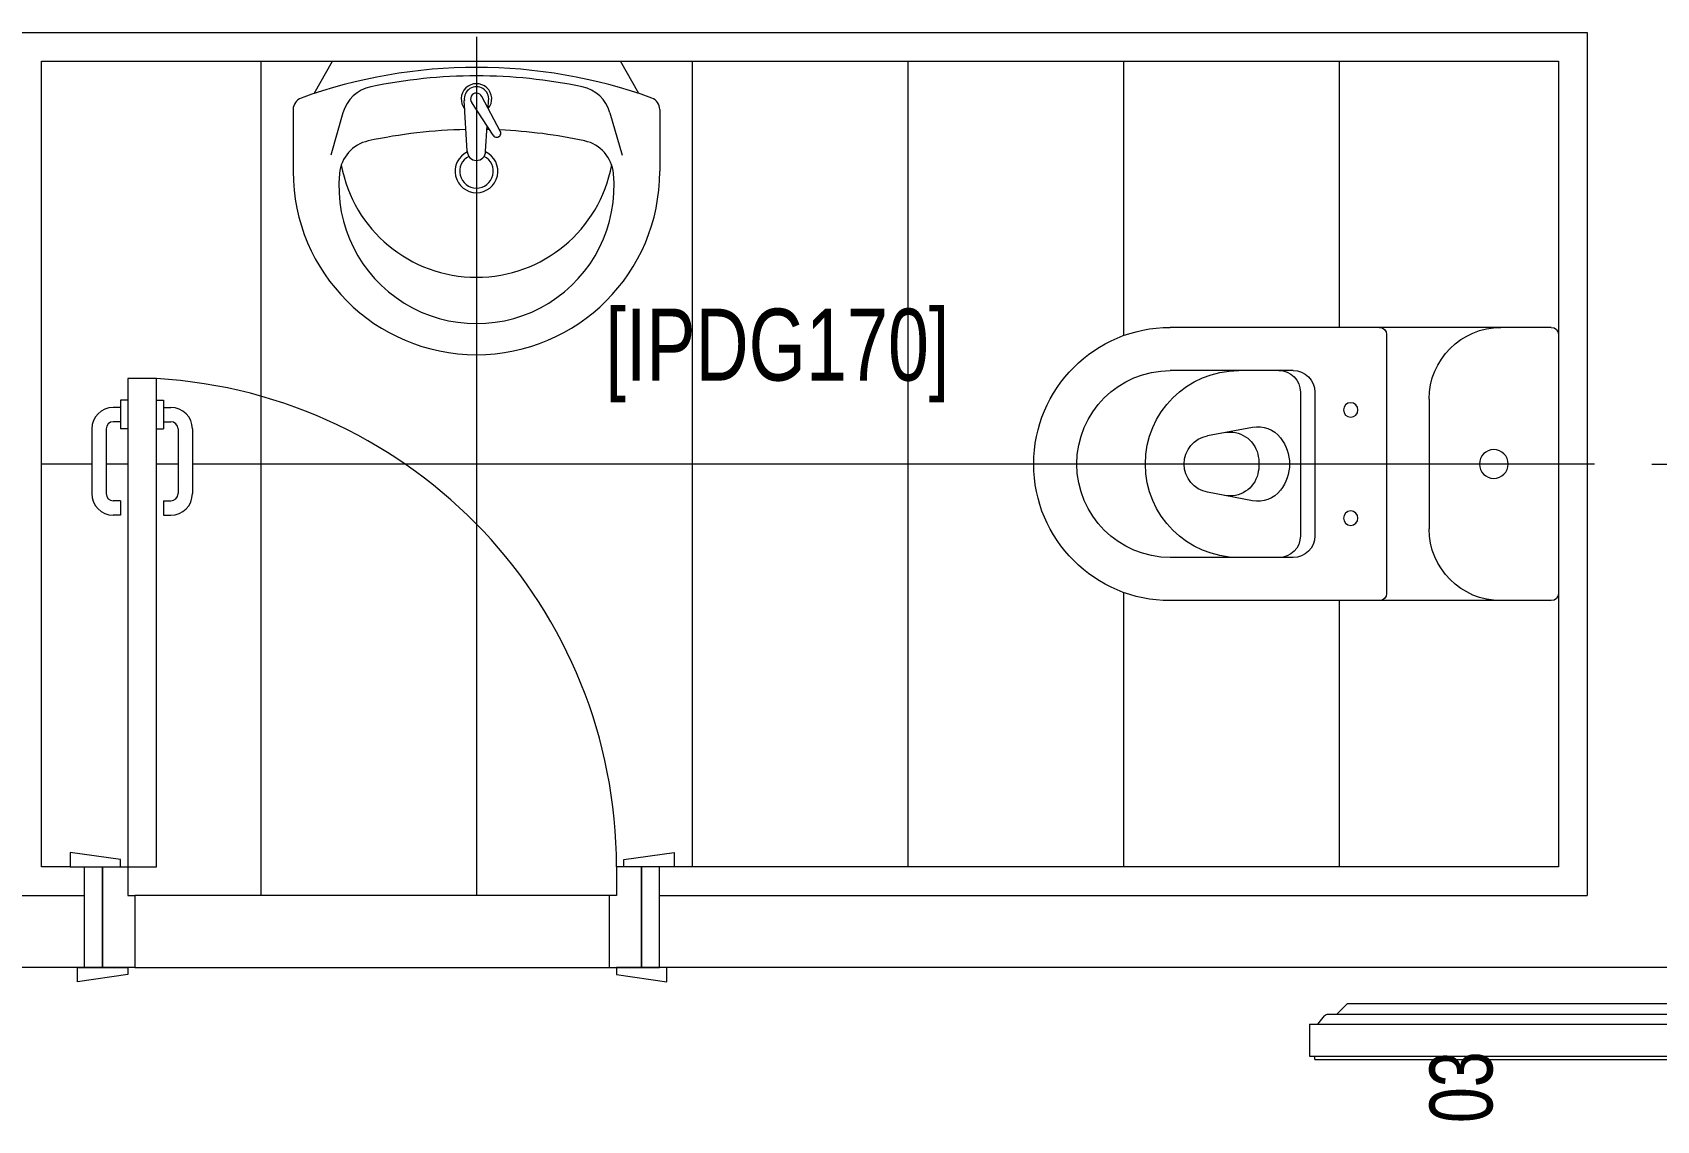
# Model space of a CAD drawing. Header units: metres. Extents: x -18745 to 220762, y -1579758 to -1356048.
# Drawn here: x 170580 to 172839, y -1428216 to -1426703 of the extents above; entities that cross this region are included whole.
import ezdxf

# ---------------------------------------------------------------- set-up
doc = ezdxf.new("R2010")
doc.units = ezdxf.units.M
doc.layers.get('0').update_dxf_attribs({"lineweight": 0})
for name, color, linetype, lineweight in [('A-100 - Copy$0$72_EGR_BASE_TEXT', 8, 'Continuous', 0), ('A-100 - Copy$0$car', 8, 'Continuous', 0), ('A-100 - Copy$0$Medical Equipment and Furniture', 8, 'Continuous', 0), ('A-100 - Copy$0$SANIT', 8, 'Continuous', 0), ('A-100 - Copy$0$Tiles', 8, 'Continuous', 0), ('A-100 - Copy$0$Walls', 8, 'Continuous', 0), ('A-100 - Copy$0$Wooden Joinery', 8, 'Continuous', 0)]:
    doc.layers.add(name, color=color, linetype=linetype, lineweight=lineweight)
doc.styles.add('A-100 - Copy$0$X3G_ENTITY_257CFD', font='swisscl.ttf', dxfattribs={"height": 200})
doc.styles.add('A-100 - Copy$0$X3G_ENTITY_2587EA', font='swisscl.ttf', dxfattribs={"height": 200})

# ---------------------------------------------------------------- blocks, each defined once
blk = doc.blocks.new('A-100 - Copy$0$DM15862C-P')
for p, q in [((-0.3835, 0), (-0.3983, -0.0149)), ((0.3835, 0), (-0.3835, 0)), ((0.3835, 0), (0.3983, -0.0149)), ((-0.4157, -0.0175), (-0.4256, -0.0287)), ((0.41, -0.0149), (-0.4099, -0.0149)), ((0.4157, -0.0175), (0.4254, -0.0287)), ((-0.4367, -0.0287), (-0.4367, -0.0734)), ((0.4365, -0.0287), (-0.4367, -0.0287)), ((0.4365, -0.0287), (0.4365, -0.0734)), ((0.4365, -0.0734), (-0.4367, -0.0734)), ((-0.4291, -0.078), (-0.4291, -0.0734)), ((0.429, -0.078), (-0.4291, -0.078)), ((0.429, -0.078), (0.429, -0.0734))]:
    blk.add_line(p, q)
for points in [[(-0.4099, -0.0149), (-0.4121, -0.0149), (-0.4141, -0.0158), (-0.4157, -0.0175)], [(0.4157, -0.0175), (0.4141, -0.0158), (0.4121, -0.0149), (0.41, -0.0149)]]:
    blk.add_open_spline(points, degree=3)
blk = doc.blocks.new('A-100 - Copy$0$WC manta')
at = {"layer": 'A-100 - Copy$0$SANIT'}
for p, q in [((-0.12, 0.19), (0.41, 0.19)), ((-0.13, 0.18), (-0.13, -0.18)), ((0.109, 0.18), (0.109, -0.18)), ((0.239, 0.13), (0.41, 0.13)), ((0.209, 0.1), (0.209, -0.1)), ((0.229, 0.1), (0.229, -0.1)), ((0.05, 0.09), (0.05, -0.09)), ((0.2955, 0.051), (0.3581, 0.0393)), ((-0.18, 0), (0.65, 0)), ((0.2955, -0.051), (0.3581, -0.0393)), ((0.239, -0.13), (0.41, -0.13)), ((-0.12, -0.19), (0.41, -0.19))]:
    blk.add_line(p, q, dxfattribs=at)
for centre, radius in [((0.159, 0.0752), 0.01), ((-0.04, 0), 0.02), ((0.159, -0.0753), 0.01)]:
    blk.add_circle(centre, radius, dxfattribs=at)
for centre, radius, start, end in [((-0.12, 0.18), 0.01, 90, 180), ((-0.05, 0.09), 0.1, 0, 90), ((0.119, 0.18), 0.01, 90, 180), ((0.41, 0), 0.19, 270, 90), ((0.239, 0.1), 0.03, 90, 180), ((0.259, 0.1), 0.03, 90, 180), ((0.3147, 0), 0.13, 270, 90), ((0.41, 0), 0.13, 270, 90), ((0.2882, 0.0117), 0.04, 79.4289, 141.525), ((0.3029, 0), 0.0588, 141.525, 218.475), ((0.3271, 0.0044), 0.04, 79.4289, 166.4176), ((0.3507, 0), 0.04, 280.5711, 79.4289), ((0.3454, 0), 0.0588, 166.4176, 193.5824), ((0.3271, -0.0044), 0.04, 193.5824, 280.5711), ((0.2882, -0.0117), 0.04, 218.475, 280.5711), ((-0.05, -0.09), 0.1, 270, 0), ((0.239, -0.1), 0.03, 180, 270), ((0.259, -0.1), 0.03, 180, 270), ((-0.12, -0.18), 0.01, 180, 270), ((0.119, -0.18), 0.01, 180, 270)]:
    blk.add_arc(centre, radius, start, end, dxfattribs=at)
blk = doc.blocks.new('A-100 - Copy$0$lav-manta 60')
at = {"layer": 'A-100 - Copy$0$SANIT'}
for p, q in [((0, 0.04), (0, -0.56)), ((-0.2658, -0.0529), (-0.2358, 0)), ((-0.2358, 0), (0.2358, 0)), ((0.2658, -0.0529), (0.2358, 0)), ((-0.3, -0.0789), (-0.3, -0.18)), ((-0.015, -0.1473), (-0.0199, -0.064)), ((0.0274, -0.121), (-0.0078, -0.0673)), ((0.0389, -0.1142), (0.0087, -0.0575)), ((0.0191, -0.077), (0.0199, -0.064)), ((0.3, -0.0789), (0.3, -0.18)), ((-0.2185, -0.0841), (-0.2383, -0.1537)), ((0.015, -0.1473), (0.0174, -0.1057)), ((0.2185, -0.0841), (0.2383, -0.1537))]:
    blk.add_line(p, q, dxfattribs=at)
for centre, radius, start, end in [((0, -0.8557), 0.8457, 70.1771, 109.8229), ((0, -0.8696), 0.8457, 78.1914, 101.8086), ((-0.1608, -0.1006), 0.06, 101.8086, 164.0794), ((0, -0.0617), 0.025, 320.7474, 220.368), ((0, -0.0617), 0.02, 353.2671, 186.682), ((0, -0.0617), 0.00966, 25.4127, 215.9577), ((0.1608, -0.1006), 0.06, 15.9206, 78.1914), ((-0.28, -0.0789), 0.02, 109.8229, 180), ((0.28, -0.0789), 0.02, 0, 70.1771), ((-0.1645, -0.189), 0.06, 102.0883, 174.8142), ((0, -0.9572), 0.8457, 91.1572, 102.0883), ((0, -0.9572), 0.8457, 88.5486, 88.844), ((0.0332, -0.1176), 0.00666, 210.6852, 30.6852), ((0, -0.9572), 0.8457, 77.9117, 87.4274), ((0.1645, -0.189), 0.06, 5.1858, 77.9117), ((0, -0.18), 0.035, 115.3106, 64.6894), ((0, -0.18), 0.0275, 117.1496, 62.8504), ((0, -0.1473), 0.015, 180, 0), ((0, -0.18), 0.3, 180, 0), ((0, -0.2039), 0.2252, 174.8142, 5.1858), ((0, -0.1282), 0.2252, 190.6097, 349.3903)]:
    blk.add_arc(centre, radius, start, end, dxfattribs=at)
blk = doc.blocks.new('A-100 - Copy')
at = {"layer": 'A-100 - Copy$0$car'}
for p, q in [((171382.5, -1427902.7, 0), (170722.5, -1427902.7, 0)), ((170722.5, -1428002.7, 0), (171382.5, -1428002.7, 0))]:
    blk.add_line(p, q, dxfattribs=at)
at = {"layer": 'A-100 - Copy$0$Tiles'}
for p, q in [((170897.7, -1426742.7, 0), (170897.7, -1427902.7, 0)), ((171497.7, -1426742.7, 0), (171497.7, -1427862.7, 0)), ((171797.7, -1426742.7, 0), (171797.7, -1427862.7, 0)), ((172097.7, -1426742.7, 0), (172097.7, -1427124.2, 0)), ((172397.7, -1426742.7, 0), (172397.7, -1427112.7, 0)), ((171197.7, -1427150.7, 0), (171197.7, -1427902.7, 0)), ((170662.5, -1427302.7, 0), (170592.5, -1427302.7, 0)), ((170712.5, -1427302.7, 0), (170682.5, -1427302.7, 0)), ((170782.5, -1427302.7, 0), (170752.5, -1427302.7, 0)), ((172052.9, -1427302.7, 0), (170802.5, -1427302.7, 0)), ((172097.7, -1427481.2, 0), (172097.7, -1427862.7, 0)), ((172397.7, -1427492.7, 0), (172397.7, -1427862.7, 0))]:
    blk.add_line(p, q, dxfattribs=at)
at = {"layer": 'A-100 - Copy$0$Tiles', "elevation": 0}
blk.add_lwpolyline([(170632.5, -1427862.7), (170592.5, -1427862.7), (170592.5, -1426742.7), (172702.9, -1426742.7), (172702.9, -1427862.7), (171452.5, -1427862.7)], dxfattribs=at)
at = {"layer": 'A-100 - Copy$0$Walls'}
for p, q in [((170552.5, -1426702.7, 0), (172742.9, -1426702.7, 0)), ((172742.9, -1426702.7, 0), (172742.9, -1427902.7, 0)), ((170552.5, -1427902.7, 0), (170652.5, -1427902.7, 0)), ((170652.5, -1428002.7, 0), (170652.5, -1427902.7, 0)), ((171452.5, -1427902.7, 0), (172742.9, -1427902.7, 0)), ((171452.5, -1428002.7, 0), (171452.5, -1427902.7, 0)), ((170652.5, -1428002.7, 0), (168262.2, -1428002.7, 0)), ((174133.3, -1428002.7, 0), (171452.5, -1428002.7, 0))]:
    blk.add_line(p, q, dxfattribs=at)
at = {"layer": 'A-100 - Copy$0$Wooden Joinery'}
for p, q in [((170752.5, -1427183.9, 0), (170712.5, -1427183.9, 0)), ((170712.5, -1427183.9, 0), (170712.5, -1427862.7, 0)), ((170752.5, -1427862.7, 0), (170752.5, -1427183.9, 0)), ((170702.5, -1427213.9, 0), (170702.5, -1427253.9, 0)), ((170712.5, -1427213.9, 0), (170702.5, -1427213.9, 0)), ((170752.5, -1427213.9, 0), (170762.5, -1427213.9, 0)), ((170762.5, -1427213.9, 0), (170762.5, -1427253.9, 0)), ((170702.5, -1427223.9, 0), (170692.5, -1427223.9, 0)), ((170762.5, -1427223.9, 0), (170772.5, -1427223.9, 0)), ((170662.5, -1427253.9, 0), (170662.5, -1427343.9, 0)), ((170682.5, -1427253.9, 0), (170682.5, -1427343.9, 0)), ((170702.5, -1427243.9, 0), (170692.5, -1427243.9, 0)), ((170712.5, -1427253.9, 0), (170702.5, -1427253.9, 0)), ((170752.5, -1427253.9, 0), (170762.5, -1427253.9, 0)), ((170762.5, -1427243.9, 0), (170772.5, -1427243.9, 0)), ((170782.5, -1427253.9, 0), (170782.5, -1427343.9, 0)), ((170802.5, -1427253.9, 0), (170802.5, -1427343.9, 0)), ((170702.5, -1427353.9, 0), (170692.5, -1427353.9, 0)), ((170702.5, -1427373.9, 0), (170692.5, -1427373.9, 0)), ((170702.5, -1427353.9, 0), (170702.5, -1427373.9, 0)), ((170762.5, -1427353.9, 0), (170772.5, -1427353.9, 0)), ((170762.5, -1427353.9, 0), (170762.5, -1427373.9, 0)), ((170762.5, -1427373.9, 0), (170772.5, -1427373.9, 0)), ((170702.5, -1427852.7, 0), (170632.5, -1427842.7, 0)), ((170632.5, -1427842.7, 0), (170632.5, -1427862.7, 0)), ((171402.5, -1427852.7, 0), (171472.5, -1427842.7, 0)), ((171472.5, -1427842.7, 0), (171472.5, -1427862.7, 0)), ((170632.5, -1427862.7, 0), (170702.5, -1427862.7, 0)), ((170652.5, -1428002.7, 0), (170652.5, -1427862.7, 0)), ((170652.5, -1427862.7, 0), (170677.5, -1427862.7, 0)), ((170677.5, -1427862.7, 0), (170712.5, -1427862.7, 0)), ((170677.5, -1428002.7, 0), (170677.5, -1427862.7, 0)), ((170677.5, -1427862.7, 0), (170677.5, -1428002.7, 0)), ((170702.5, -1427862.7, 0), (170702.5, -1427852.7, 0)), ((170712.5, -1427862.7, 0), (170752.5, -1427862.7, 0)), ((170712.5, -1427862.7, 0), (170712.5, -1427902.7, 0)), ((171427.5, -1427862.7, 0), (171392.5, -1427862.7, 0)), ((171392.5, -1427862.7, 0), (171392.5, -1427902.7, 0)), ((171402.5, -1427862.7, 0), (171402.5, -1427852.7, 0)), ((171472.5, -1427862.7, 0), (171402.5, -1427862.7, 0)), ((171427.5, -1428002.7, 0), (171427.5, -1427862.7, 0)), ((171427.5, -1427862.7, 0), (171427.5, -1428002.7, 0)), ((171452.5, -1427862.7, 0), (171427.5, -1427862.7, 0)), ((171452.5, -1428002.7, 0), (171452.5, -1427862.7, 0)), ((170712.5, -1427902.7, 0), (170722.5, -1427902.7, 0)), ((170722.5, -1427902.7, 0), (170722.5, -1428002.7, 0)), ((171392.5, -1427902.7, 0), (171382.5, -1427902.7, 0)), ((171382.5, -1427902.7, 0), (171382.5, -1428002.7, 0)), ((170642.5, -1428022.7, 0), (170642.5, -1428002.7, 0)), ((170642.5, -1428002.7, 0), (170712.5, -1428002.7, 0)), ((170677.5, -1428002.7, 0), (170652.5, -1428002.7, 0)), ((170722.5, -1428002.7, 0), (170677.5, -1428002.7, 0)), ((170712.5, -1428002.7, 0), (170712.5, -1428012.7, 0)), ((171382.5, -1428002.7, 0), (171427.5, -1428002.7, 0)), ((171392.5, -1428002.7, 0), (171392.5, -1428012.7, 0)), ((171462.5, -1428002.7, 0), (171392.5, -1428002.7, 0)), ((171427.5, -1428002.7, 0), (171452.5, -1428002.7, 0)), ((171462.5, -1428022.7, 0), (171462.5, -1428002.7, 0)), ((170712.5, -1428012.7, 0), (170642.5, -1428022.7, 0)), ((171392.5, -1428012.7, 0), (171462.5, -1428022.7, 0))]:
    blk.add_line(p, q, dxfattribs=at)
for centre, radius, start, end in [((170712.5, -1427862.7, 0), 680, 0, 86.6277), ((170692.5, -1427253.9, 0), 30, 90, 180), ((170772.5, -1427253.9, 0), 30, 0, 90), ((170692.5, -1427253.9, 0), 10, 90, 180), ((170772.5, -1427253.9, 0), 10, 0, 90), ((170692.5, -1427343.9, 0), 30, 180, 270), ((170692.5, -1427343.9, 0), 10, 180, 270), ((170772.5, -1427343.9, 0), 10, 270, 0), ((170772.5, -1427343.9, 0), 30, 270, 0)]:
    blk.add_arc(centre, radius, start, end, dxfattribs=at)
at = {"layer": 'A-100 - Copy$0$Medical Equipment and Furniture', "xscale": -1000, "yscale": 1000, "zscale": 1000}
blk.add_blockref('A-100 - Copy$0$DM15862C-P', (172792.9, -1428052.7, 0), dxfattribs=at)
at = {"layer": 'A-100 - Copy$0$SANIT'}
for name, p, xscale, yscale, zscale in [('A-100 - Copy$0$lav-manta 60', (171197.7, -1426742.7, 0), 850.0000000001897, 850.0000000001897, 850.0000000001897), ('A-100 - Copy$0$WC manta', (172572.9, -1427302.7, 0), -999.9999999999995, 999.9999999999995, 999.9999999999995), ('A-100 - Copy$0$WC manta', (173012.9, -1427302.7, 0), 999.9999999999995, 999.9999999999995, 999.9999999999995)]:
    blk.add_blockref(name, p, dxfattribs=dict(at, xscale=xscale, yscale=yscale, zscale=zscale))
at = {"layer": 'A-100 - Copy$0$72_EGR_BASE_TEXT', "insert": (171616.3, -1427086.7, 0), "char_height": 100, "attachment_point": 2, "style": 'A-100 - Copy$0$X3G_ENTITY_2587EA'}
blk.add_mtext('[IPDG170]', dxfattribs=at)
at = {"layer": 'A-100 - Copy$0$Medical Equipment and Furniture', "insert": (172523.6, -1428169.2, 0), "char_height": 87.47, "attachment_point": 2, "rotation": 90, "style": 'A-100 - Copy$0$X3G_ENTITY_257CFD'}
blk.add_mtext('03', dxfattribs=at)

msp = doc.modelspace()

# ---------------------------------------------------------------- block references
msp.add_blockref('A-100 - Copy', (0, 0))

doc.saveas('drawing.dxf')
